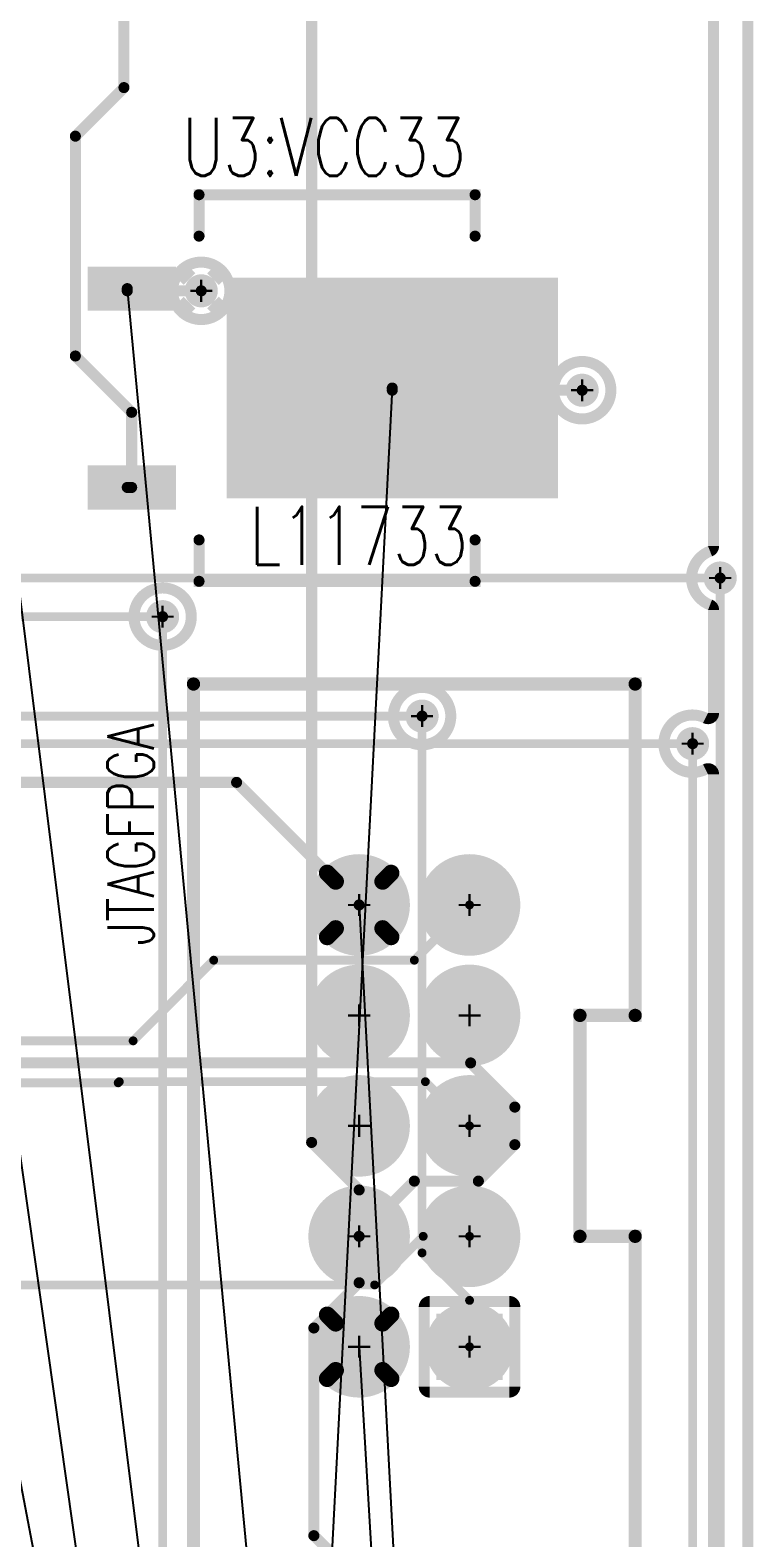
# Model space of a CAD drawing. Extents: x 17995 to 21002, y 17295 to 24095.
# Drawn here: x 19260 to 19909, y 21826 to 23191 of the extents above; entities that cross this region are included whole.
import ezdxf
from ezdxf.enums import TextEntityAlignment as Align

# ---------------------------------------------------------------- set-up
doc = ezdxf.new("R2010")
doc.units = 0
for name, pattern in [('SIG_1', [2, 1, 1]), ('SIG_3', [2, 1, 1]), ('SIG_4', [2, 1, 1]), ('SIG_61', [2, 1, 1]), ('SIG_62', [2, 1, 1]), ('SIG_63', [2, 1, 1]), ('SIG_65', [2, 1, 1]), ('SIG_66', [2, 1, 1]), ('SIG_67', [2, 1, 1]), ('SIG_71', [2, 1, 1]), ('SIG_72', [2, 1, 1])]:
    doc.linetypes.add(name, pattern=pattern)
for name, color, linetype in [('BOARD_OUTLINE_00', 183, 'CONTINUOUS'), ('DRIL_PLTE_THRU_01', 176, 'CONTINUOUS'), ('DRIL_PLTE_THRU_02', 96, 'CONTINUOUS'), ('DRIL_PLTE_THRU_04', 16, 'CONTINUOUS'), ('DRIL_SYMBOL', 183, 'CONTINUOUS'), ('LINK_00', 254, 'CONTINUOUS'), ('PADS_BOT', 1, 'CONTINUOUS'), ('PADS_INNER', 5, 'CONTINUOUS'), ('PADS_TOP', 5, 'CONTINUOUS'), ('PADS_XR_25', 253, 'CONTINUOUS'), ('PART_NAME_26', 254, 'CONTINUOUS'), ('PART_TOP_2DLINE_00', 254, 'CONTINUOUS'), ('PART_TOP_2DLINE_26', 254, 'CONTINUOUS'), ('POUR_OUTLINE_02', 3, 'CONTINUOUS'), ('POUR_PADTHERM_02', 3, 'CONTINUOUS'), ('POUR_VIATHERM_02', 3, 'CONTINUOUS'), ('POUR_VOID_02', 3, 'CONTINUOUS'), ('TEXT_26', 254, 'CONTINUOUS'), ('TRACE_01', 5, 'CONTINUOUS'), ('TRACE_04', 1, 'CONTINUOUS'), ('VIAPTS', 254, 'CONTINUOUS')]:
    doc.layers.add(name, color=color, linetype=linetype)
doc.styles.add('W10', font='simplex', dxfattribs={"width": 0.75})
doc.styles.add('W9', font='simplex', dxfattribs={"width": 0.75})

# ---------------------------------------------------------------- blocks, each defined once
blk = doc.blocks.new('BOARD_11')
at = {"layer": 'BOARD_OUTLINE_00', "const_width": 10}
blk.add_lwpolyline([(0, -380), (0, -6400), (600, -6400), (600, -6800), (1047, -6800), (1047, -6500, -1), (1110, -6500), (1110, -6800), (1400, -6800), (1400, -6400), (1910, -6400), (1910, -380)], format="xyb", close=True, dxfattribs=at)
blk = doc.blocks.new('POUR_VOID_539')
at = {"layer": 'POUR_VOID_02', "const_width": 10}
blk.add_lwpolyline([(1389, 4955, 1), (1441, 4955, 1)], format="xyb", close=True, dxfattribs=at)
blk = doc.blocks.new('POUR_VOID_538')
at = {"layer": 'POUR_VOID_02', "const_width": 10}
blk.add_lwpolyline([(1354, 4660, 1), (1406, 4660, 1)], format="xyb", close=True, dxfattribs=at)
blk = doc.blocks.new('POUR_VOID_510')
at = {"layer": 'POUR_VOID_02', "const_width": 10}
blk.add_lwpolyline([(1589, 4570, 1), (1641, 4570, 1)], format="xyb", close=True, dxfattribs=at)
blk = doc.blocks.new('POUR_VOID_509')
at = {"layer": 'POUR_VOID_02', "const_width": 10}
blk.add_lwpolyline([(1517, 4399, 1), (1599, 4399, 1)], format="xyb", close=True, dxfattribs=at)
blk = doc.blocks.new('POUR_VOID_508')
at = {"layer": 'POUR_VOID_02', "const_width": 10}
blk.add_lwpolyline([(1517, 4299, 1), (1599, 4299, 1)], format="xyb", close=True, dxfattribs=at)
blk = doc.blocks.new('POUR_VOID_507')
at = {"layer": 'POUR_VOID_02', "const_width": 10}
blk.add_lwpolyline([(1517, 4199, 1), (1599, 4199, 1)], format="xyb", close=True, dxfattribs=at)
blk = doc.blocks.new('POUR_VOID_506')
at = {"layer": 'POUR_VOID_02', "const_width": 10}
blk.add_lwpolyline([(1517, 4099, 1), (1599, 4099, 1)], format="xyb", close=True, dxfattribs=at)
blk = doc.blocks.new('POUR_VOID_505')
at = {"layer": 'POUR_VOID_02', "const_width": 10}
blk.add_lwpolyline([(1517, 3999, 1), (1599, 3999, 1)], format="xyb", close=True, dxfattribs=at)
blk = doc.blocks.new('POUR_VOID_499')
at = {"layer": 'POUR_VOID_02', "const_width": 10}
blk.add_lwpolyline([(1617, 4399, 1), (1699, 4399, 1)], format="xyb", close=True, dxfattribs=at)
blk = doc.blocks.new('POUR_VOID_498')
at = {"layer": 'POUR_VOID_02', "const_width": 10}
blk.add_lwpolyline([(1617, 4299, 1), (1699, 4299, 1)], format="xyb", close=True, dxfattribs=at)
blk = doc.blocks.new('POUR_VOID_497')
at = {"layer": 'POUR_VOID_02', "const_width": 10}
blk.add_lwpolyline([(1617, 4199, 1), (1699, 4199, 1)], format="xyb", close=True, dxfattribs=at)
blk = doc.blocks.new('POUR_VOID_496')
at = {"layer": 'POUR_VOID_02', "const_width": 10}
blk.add_lwpolyline([(1617, 4099, 1), (1699, 4099, 1)], format="xyb", close=True, dxfattribs=at)
blk = doc.blocks.new('POUR_VOID_495')
at = {"layer": 'POUR_VOID_02', "const_width": 10}
blk.add_lwpolyline([(1699, 4035), (1699, 3963, -0.414214), (1694, 3958), (1622, 3958, -0.414214), (1617, 3963), (1617, 4035, -0.414214), (1622, 4040), (1694, 4040, -0.414214)], format="xyb", close=True, dxfattribs=at)
blk = doc.blocks.new('POUR_VOID_487')
at = {"layer": 'POUR_VOID_02', "const_width": 10}
blk.add_lwpolyline([(1734, 4865, 1), (1786, 4865, 1)], format="xyb", close=True, dxfattribs=at)
blk = doc.blocks.new('POUR_OUTLINE_404')
at = {"layer": 'POUR_OUTLINE_02', "const_width": 10}
blk.add_lwpolyline([(1879, -225.5), (1879, 4517.3, 0.559151), (1871.7, 4521.8, -1.626972), (1871.7, 4568.2, 0.559151), (1879, 4572.7), (1879, 4666, 0.311545), (1875.8, 4670.7, -0.690067), (1875.8, 4719.3, 0.311545), (1879, 4724), (1879, 5673, 0.414214), (1874, 5678), (33, 5678, 0.414214), (28, 5673), (28, 4040, 0.339672), (31.7, 4035.1, -0.767948), (31.7, 3984.9, 0.339672), (28, 3980), (28, -276, 0.414214)], format="xyb", dxfattribs=at)
for name in ['POUR_VOID_539', 'POUR_VOID_487', 'POUR_VOID_538', 'POUR_VOID_510', 'POUR_VOID_509', 'POUR_VOID_499', 'POUR_VOID_508', 'POUR_VOID_498', 'POUR_VOID_507', 'POUR_VOID_497', 'POUR_VOID_506', 'POUR_VOID_496', 'POUR_VOID_505', 'POUR_VOID_495']:
    blk.add_blockref(name, (0, 0))
blk = doc.blocks.new('POUR_VIATHERM_807')
at = {"layer": 'POUR_VIATHERM_02', "const_width": 15}
for points in [[(1396.6, 4973.4), (1404.4, 4965.6)], [(1433.4, 4973.4), (1425.6, 4965.6)], [(1396.6, 4936.6), (1404.4, 4944.4)], [(1433.4, 4936.6), (1425.6, 4944.4)]]:
    blk.add_lwpolyline(points, dxfattribs=at)
blk = doc.blocks.new('POUR_PADTHERM_808')
at = {"layer": 'POUR_PADTHERM_02', "const_width": 7.5}
for points in [[(1526.4, 4425.3), (1534.1, 4417.6, 1), (1539.4, 4422.9), (1531.7, 4430.6, 1), (1526.4, 4425.3)], [(1584.3, 4430.6), (1576.6, 4422.9, 1), (1581.9, 4417.6), (1589.6, 4425.3, 1), (1584.3, 4430.6)], [(1531.7, 4367.4), (1539.4, 4375.1, 1), (1534.1, 4380.4), (1526.4, 4372.7, 1), (1531.7, 4367.4)], [(1589.6, 4372.7), (1581.9, 4380.4, 1), (1576.6, 4375.1), (1584.3, 4367.4, 1), (1589.6, 4372.7)]]:
    blk.add_lwpolyline(points, format="xyb", dxfattribs=at)
blk = doc.blocks.new('POUR_PADTHERM_813')
at = {"layer": 'POUR_PADTHERM_02', "const_width": 7.5}
for points in [[(1526.4, 4025.3), (1534.1, 4017.6, 1), (1539.4, 4022.9), (1531.7, 4030.6, 1), (1526.4, 4025.3)], [(1584.3, 4030.6), (1576.6, 4022.9, 1), (1581.9, 4017.6), (1589.6, 4025.3, 1), (1584.3, 4030.6)], [(1531.7, 3967.4), (1539.4, 3975.1, 1), (1534.1, 3980.4), (1526.4, 3972.7, 1), (1531.7, 3967.4)], [(1589.6, 3972.7), (1581.9, 3980.4, 1), (1576.6, 3975.1), (1584.3, 3967.4, 1), (1589.6, 3972.7)]]:
    blk.add_lwpolyline(points, format="xyb", dxfattribs=at)
blk = doc.blocks.new('POUR_HEADER_0')
for name in ['POUR_OUTLINE_404', 'POUR_VIATHERM_807', 'POUR_PADTHERM_808', 'POUR_PADTHERM_813']:
    blk.add_blockref(name, (-20, -5683))
blk = doc.blocks.new('SMOOTH_10')
at = {"const_width": 5}
blk.add_lwpolyline([(-2.5, 0, 1), (2.5, 0, 1)], format="xyb", close=True, dxfattribs=at)
blk = doc.blocks.new('PART_BODY_TOP_7')
at = {"layer": 'PART_TOP_2DLINE_26', "const_width": 10}
for points in [[(-137.5, 0), (-175, 0), (-175, 250), (-137.5, 250)], [(137.5, 250), (175, 250), (175, 0), (137.5, 0)]]:
    blk.add_lwpolyline(points, dxfattribs=at)
at = {"layer": 'PART_TOP_2DLINE_26'}
for p in [(-175, 250), (-137.5, 250), (137.5, 250), (175, 250), (-175, 0), (-137.5, 0), (137.5, 0), (175, 0)]:
    blk.add_blockref('SMOOTH_10', p, dxfattribs=at)
blk = doc.blocks.new('DRIL_HOLE_0')
blk.add_lwpolyline([(0, 0, 1), (0, 0, 1)], format="xyb", close=True)
blk = doc.blocks.new('PAD_0')
blk.add_lwpolyline([(0, 0, 1), (0, 0, 1)], format="xyb", close=True)
blk = doc.blocks.new('PAD_7')
at = {"const_width": 40}
blk.add_lwpolyline([(-36, 0), (44, 0)], dxfattribs=at)
blk = doc.blocks.new('STK_TOP_17')
at = {"layer": 'DRIL_PLTE_THRU_01'}
blk.add_blockref('DRIL_HOLE_0', (0, 0), dxfattribs=at)
at = {"layer": 'DRIL_PLTE_THRU_02'}
blk.add_blockref('DRIL_HOLE_0', (0, 0), dxfattribs=at)
at = {"layer": 'DRIL_PLTE_THRU_04'}
blk.add_blockref('DRIL_HOLE_0', (0, 0), dxfattribs=at)
at = {"layer": 'PADS_BOT'}
blk.add_blockref('PAD_0', (0, 0), dxfattribs=at)
at = {"layer": 'PADS_INNER'}
blk.add_blockref('PAD_0', (0, 0), dxfattribs=at)
at = {"layer": 'PADS_TOP', "rotation": 90}
blk.add_blockref('PAD_7', (0, 0), dxfattribs=at)
blk = doc.blocks.new('PAD_8')
at = {"const_width": 200}
blk.add_lwpolyline([(-150, 0), (150, 0)], dxfattribs=at)
blk = doc.blocks.new('STK_TOP_73')
at = {"layer": 'DRIL_PLTE_THRU_01'}
blk.add_blockref('DRIL_HOLE_0', (0, 0), dxfattribs=at)
at = {"layer": 'DRIL_PLTE_THRU_02'}
blk.add_blockref('DRIL_HOLE_0', (0, 0), dxfattribs=at)
at = {"layer": 'DRIL_PLTE_THRU_04'}
blk.add_blockref('DRIL_HOLE_0', (0, 0), dxfattribs=at)
at = {"layer": 'PADS_BOT'}
blk.add_blockref('PAD_0', (0, 0), dxfattribs=at)
at = {"layer": 'PADS_INNER'}
blk.add_blockref('PAD_0', (0, 0), dxfattribs=at)
at = {"layer": 'PADS_TOP', "rotation": 90}
blk.add_blockref('PAD_8', (0, 0), dxfattribs=at)
blk = doc.blocks.new('SYM_TOP_9')
for name, p in [('STK_TOP_73', (0, 175)), ('PART_BODY_TOP_7', (0, 0)), ('STK_TOP_17', (-90, -65)), ('STK_TOP_17', (90, -65))]:
    blk.add_blockref(name, p)
blk = doc.blocks.new('PART_TOP_11')
blk.add_blockref('SYM_TOP_9', (0, 0))
at = {"layer": 'PART_NAME_26', "style": 'W9', "width": 0.75}
blk.add_text('U3:VCC33', height=52.5, rotation=90, dxfattribs=at).set_placement((-192, -15))
blk = doc.blocks.new('SMOOTH_12')
at = {"const_width": 6}
blk.add_lwpolyline([(-3, 0, 1), (3, 0, 1)], format="xyb", close=True, dxfattribs=at)
blk = doc.blocks.new('PART_BODY_TOP_2')
at = {"layer": 'PART_TOP_2DLINE_00', "const_width": 12}
blk.add_lwpolyline([(-200, 250), (600, 250), (600, -150), (300, -150), (300, -100), (100, -100), (100, -150), (-200, -150)], close=True, dxfattribs=at)
at = {"layer": 'PART_TOP_2DLINE_00'}
for p in [(-200, 250), (600, 250), (100, -100), (300, -100), (-200, -150), (100, -150), (300, -150), (600, -150)]:
    blk.add_blockref('SMOOTH_12', p, dxfattribs=at)
blk = doc.blocks.new('DRIL_SYMBOL_37')
at = {"layer": 'DRIL_SYMBOL', "const_width": 2}
for points in [[(-10, 0), (10, 0)], [(0, -10), (0, 10)]]:
    blk.add_lwpolyline(points, dxfattribs=at)
blk = doc.blocks.new('DRIL_HOLE_37')
at = {"const_width": 18.5}
blk.add_lwpolyline([(-9.25, 0, 1), (9.25, 0, 1)], format="xyb", close=True, dxfattribs=at)
blk.add_blockref('DRIL_SYMBOL_37', (0, 0))
blk = doc.blocks.new('PAD_3')
at = {"const_width": 60}
blk.add_lwpolyline([(-30, 0), (30, 0)], dxfattribs=at)
blk = doc.blocks.new('PAD_9')
at = {"const_width": 40}
blk.add_lwpolyline([(0, -20, 1), (0, 20, 1)], format="xyb", close=True, dxfattribs=at)
blk = doc.blocks.new('STK_TOP_6')
at = {"layer": 'DRIL_PLTE_THRU_01'}
blk.add_blockref('DRIL_HOLE_37', (0, 0), dxfattribs=at)
at = {"layer": 'DRIL_PLTE_THRU_02'}
blk.add_blockref('DRIL_HOLE_37', (0, 0), dxfattribs=at)
at = {"layer": 'DRIL_PLTE_THRU_04'}
blk.add_blockref('DRIL_HOLE_37', (0, 0), dxfattribs=at)
at = {"layer": 'PADS_BOT'}
blk.add_blockref('PAD_3', (0, 0), dxfattribs=at)
at = {"layer": 'PADS_INNER'}
blk.add_blockref('PAD_3', (0, 0), dxfattribs=at)
at = {"layer": 'PADS_TOP'}
blk.add_blockref('PAD_3', (0, 0), dxfattribs=at)
at = {"layer": 'PADS_XR_25'}
blk.add_blockref('PAD_9', (0, 0), dxfattribs=at)
blk = doc.blocks.new('PAD_2')
at = {"const_width": 30}
blk.add_lwpolyline([(0, -15, 1), (0, 15, 1)], format="xyb", close=True, dxfattribs=at)
blk = doc.blocks.new('STK_TOP_5')
at = {"layer": 'DRIL_PLTE_THRU_01'}
blk.add_blockref('DRIL_HOLE_37', (0, 0), dxfattribs=at)
at = {"layer": 'DRIL_PLTE_THRU_02'}
blk.add_blockref('DRIL_HOLE_37', (0, 0), dxfattribs=at)
at = {"layer": 'DRIL_PLTE_THRU_04'}
blk.add_blockref('DRIL_HOLE_37', (0, 0), dxfattribs=at)
at = {"layer": 'PADS_BOT'}
blk.add_blockref('PAD_2', (0, 0), dxfattribs=at)
at = {"layer": 'PADS_INNER'}
blk.add_blockref('PAD_2', (0, 0), dxfattribs=at)
at = {"layer": 'PADS_TOP'}
blk.add_blockref('PAD_2', (0, 0), dxfattribs=at)
at = {"layer": 'PADS_XR_25'}
blk.add_blockref('PAD_9', (0, 0), dxfattribs=at)
blk = doc.blocks.new('SYM_TOP_4')
for name, p in [('PART_BODY_TOP_2', (0, 0)), ('STK_TOP_5', (0, 100)), ('STK_TOP_5', (100, 100)), ('STK_TOP_5', (200, 100)), ('STK_TOP_5', (300, 100)), ('STK_TOP_5', (400, 100)), ('STK_TOP_6', (0, 0)), ('STK_TOP_5', (100, 0)), ('STK_TOP_5', (200, 0)), ('STK_TOP_5', (300, 0)), ('STK_TOP_5', (400, 0))]:
    blk.add_blockref(name, p)
blk = doc.blocks.new('PART_TOP_32')
blk.add_blockref('SYM_TOP_4', (0, 0))
at = {"layer": 'PART_NAME_26', "style": 'W10', "width": 0.75}
blk.add_text('JTAGFPGA', height=42, dxfattribs=at).set_placement((464, 307), align=Align.MIDDLE_CENTER)
blk = doc.blocks.new('TRACE_358')
at = {"layer": 'TRACE_01', "linetype": 'SIG_1', "const_width": 10}
blk.add_lwpolyline([(19348, 22957), (19348, 22955), (19415, 22955)], dxfattribs=at)
at = {"layer": 'TRACE_01'}
for p in [(19348, 22957), (19348, 22955), (19415, 22955)]:
    blk.add_blockref('SMOOTH_10', p, dxfattribs=at)
blk = doc.blocks.new('TRACE_466')
at = {"layer": 'TRACE_01', "linetype": 'SIG_1', "const_width": 10}
blk.add_lwpolyline([(19193, 22510), (19447, 22510), (19558, 22399)], dxfattribs=at)
at = {"layer": 'TRACE_01'}
for p in [(19193, 22510), (19447, 22510), (19558, 22399)]:
    blk.add_blockref('SMOOTH_10', p, dxfattribs=at)
blk = doc.blocks.new('TRACE_702')
at = {"layer": 'TRACE_01', "linetype": 'SIG_3', "const_width": 10}
blk.add_lwpolyline([(19301, 22896), (19301, 23095), (19345, 23139)], dxfattribs=at)
at = {"layer": 'TRACE_01'}
for p in [(19345, 23139), (19301, 23095), (19301, 22896)]:
    blk.add_blockref('SMOOTH_10', p, dxfattribs=at)
blk = doc.blocks.new('TRACE_144')
at = {"layer": 'TRACE_01', "linetype": 'SIG_3', "const_width": 10}
blk.add_lwpolyline([(19301, 22896), (19352, 22845), (19352, 22777)], dxfattribs=at)
at = {"layer": 'TRACE_01'}
for p in [(19301, 22896), (19352, 22845), (19352, 22777)]:
    blk.add_blockref('SMOOTH_10', p, dxfattribs=at)
blk = doc.blocks.new('TRACE_142')
at = {"layer": 'TRACE_01', "linetype": 'SIG_3', "const_width": 10}
blk.add_lwpolyline([(19341, 23283), (19345, 23283), (19345, 23139)], dxfattribs=at)
at = {"layer": 'TRACE_01'}
for p in [(19341, 23283), (19345, 23283), (19345, 23139)]:
    blk.add_blockref('SMOOTH_10', p, dxfattribs=at)
blk = doc.blocks.new('TRACE_704')
at = {"layer": 'TRACE_01', "linetype": 'SIG_3', "const_width": 10}
blk.add_lwpolyline([(19348, 22777), (19352, 22777)], dxfattribs=at)
at = {"layer": 'TRACE_01'}
for p in [(19348, 22777), (19352, 22777)]:
    blk.add_blockref('SMOOTH_10', p, dxfattribs=at)
blk = doc.blocks.new('SMOOTH_8')
at = {"const_width": 4}
blk.add_lwpolyline([(-2, 0, 1), (2, 0, 1)], format="xyb", close=True, dxfattribs=at)
blk = doc.blocks.new('TRACE_538')
at = {"layer": 'TRACE_01', "linetype": 'SIG_4', "const_width": 8}
blk.add_lwpolyline([(18514, 22055), (19572, 22055), (19616, 22099), (19658, 22099)], dxfattribs=at)
at = {"layer": 'TRACE_01'}
for p in [(19616, 22099), (19658, 22099), (18514, 22055), (19572, 22055)]:
    blk.add_blockref('SMOOTH_8', p, dxfattribs=at)
blk = doc.blocks.new('TRACE_832')
at = {"layer": 'TRACE_04', "linetype": 'SIG_61', "const_width": 8}
blk.add_lwpolyline([(19658, 21999), (19658, 22041), (19615, 22084), (19615, 22570)], dxfattribs=at)
at = {"layer": 'TRACE_04'}
for p in [(19615, 22570), (19615, 22084), (19658, 22041), (19658, 21999)]:
    blk.add_blockref('SMOOTH_8', p, dxfattribs=at)
blk = doc.blocks.new('TRACE_252')
at = {"layer": 'TRACE_01', "linetype": 'SIG_61', "const_width": 8}
blk.add_lwpolyline([(19103, 22510), (19115.7, 22510), (19137.6, 22544.6), (19163, 22570), (19615, 22570)], dxfattribs=at)
at = {"layer": 'TRACE_01'}
for p in [(19163, 22570), (19615, 22570), (19137.6, 22544.6), (19103, 22510), (19115.7, 22510)]:
    blk.add_blockref('SMOOTH_8', p, dxfattribs=at)
blk = doc.blocks.new('TRACE_198')
at = {"layer": 'TRACE_01', "linetype": 'SIG_62', "const_width": 8}
blk.add_lwpolyline([(18948, 22278), (18950, 22276), (19353.3, 22276), (19426.3, 22349), (19608, 22349), (19658, 22399)], dxfattribs=at)
at = {"layer": 'TRACE_01'}
for p in [(19658, 22399), (19426.3, 22349), (19608, 22349), (18948, 22278), (18950, 22276), (19353.3, 22276)]:
    blk.add_blockref('SMOOTH_8', p, dxfattribs=at)
blk = doc.blocks.new('TRACE_224')
at = {"layer": 'TRACE_01', "linetype": 'SIG_63', "const_width": 8}
blk.add_lwpolyline([(18755, 22240), (18803, 22240), (18805, 22238), (19339.8, 22238), (19340.8, 22239), (19618, 22239), (19658, 22199)], dxfattribs=at)
at = {"layer": 'TRACE_01'}
for p in [(18755, 22240), (18803, 22240), (18805, 22238), (19339.8, 22238), (19340.8, 22239), (19618, 22239), (19658, 22199)]:
    blk.add_blockref('SMOOTH_8', p, dxfattribs=at)
blk = doc.blocks.new('TRACE_228')
at = {"layer": 'TRACE_01', "linetype": 'SIG_65', "const_width": 10}
blk.add_lwpolyline([(18777, 22340), (18777, 22277.4), (18790.4, 22264), (18825.5, 22264), (18834.5, 22255), (19132.1, 22255), (19133.1, 22256), (19659, 22256), (19699, 22216), (19699, 22182)], dxfattribs=at)
at = {"layer": 'TRACE_01'}
for p in [(18777, 22340), (18777, 22277.4), (18790.4, 22264), (18825.5, 22264), (18834.5, 22255), (19132.1, 22255), (19133.1, 22256), (19659, 22256), (19699, 22216), (19699, 22182)]:
    blk.add_blockref('SMOOTH_10', p, dxfattribs=at)
blk = doc.blocks.new('TRACE_776')
at = {"layer": 'TRACE_04', "linetype": 'SIG_65', "const_width": 10}
blk.add_lwpolyline([(19535, 21630), (19535, 21810), (19517, 21828), (19517, 22016)], dxfattribs=at)
at = {"layer": 'TRACE_04'}
for p in [(19517, 22016), (19517, 21828), (19535, 21810), (19535, 21630)]:
    blk.add_blockref('SMOOTH_10', p, dxfattribs=at)
blk = doc.blocks.new('TRACE_778')
at = {"layer": 'TRACE_04', "linetype": 'SIG_65', "const_width": 10}
blk.add_lwpolyline([(19517, 22016), (19558, 22057), (19558, 22099)], dxfattribs=at)
at = {"layer": 'TRACE_04'}
for p in [(19558, 22099), (19558, 22057), (19517, 22016)]:
    blk.add_blockref('SMOOTH_10', p, dxfattribs=at)
blk = doc.blocks.new('TRACE_826')
at = {"layer": 'TRACE_04', "linetype": 'SIG_65', "const_width": 10}
blk.add_lwpolyline([(19558, 22099), (19558, 22141), (19515, 22184), (19515, 23250)], dxfattribs=at)
at = {"layer": 'TRACE_04'}
for p in [(19515, 23250), (19515, 22184), (19558, 22141), (19558, 22099)]:
    blk.add_blockref('SMOOTH_10', p, dxfattribs=at)
blk = doc.blocks.new('TRACE_296')
at = {"layer": 'TRACE_01', "linetype": 'SIG_65', "const_width": 10}
blk.add_lwpolyline([(19558, 22099), (19608, 22149), (19666, 22149), (19699, 22182)], dxfattribs=at)
at = {"layer": 'TRACE_01'}
for p in [(19699, 22182), (19608, 22149), (19666, 22149), (19558, 22099)]:
    blk.add_blockref('SMOOTH_10', p, dxfattribs=at)
blk = doc.blocks.new('TRACE_100')
at = {"layer": 'TRACE_01', "linetype": 'SIG_66', "const_width": 10}
blk.add_lwpolyline([(19588, 22867), (19588, 22865), (19760, 22865)], dxfattribs=at)
at = {"layer": 'TRACE_01'}
for p in [(19588, 22867), (19588, 22865), (19760, 22865)]:
    blk.add_blockref('SMOOTH_10', p, dxfattribs=at)
blk = doc.blocks.new('TRACE_544')
at = {"layer": 'TRACE_01', "linetype": 'SIG_67', "const_width": 8}
blk.add_lwpolyline([(18600, 22635.4), (18624.6, 22660), (19380, 22660)], dxfattribs=at)
at = {"layer": 'TRACE_01'}
for p in [(18624.6, 22660), (19380, 22660), (18600, 22635.4)]:
    blk.add_blockref('SMOOTH_8', p, dxfattribs=at)
blk = doc.blocks.new('TRACE_992')
at = {"layer": 'TRACE_04', "linetype": 'SIG_67', "const_width": 8}
blk.add_lwpolyline([(19380, 21335), (19380, 22660)], dxfattribs=at)
at = {"layer": 'TRACE_04'}
for p in [(19380, 22660), (19380, 21335)]:
    blk.add_blockref('SMOOTH_8', p, dxfattribs=at)
blk = doc.blocks.new('TRACE_648')
at = {"layer": 'TRACE_01', "linetype": 'SIG_71', "const_width": 8}
blk.add_lwpolyline([(19069.1, 22445), (19089.1, 22465), (19127.1, 22465), (19151, 22488.9), (19151, 22537.1), (19158.9, 22545), (19860, 22545)], dxfattribs=at)
at = {"layer": 'TRACE_01'}
for p in [(19151, 22537.1), (19158.9, 22545), (19860, 22545), (19151, 22488.9), (19089.1, 22465), (19127.1, 22465), (19069.1, 22445)]:
    blk.add_blockref('SMOOTH_8', p, dxfattribs=at)
blk = doc.blocks.new('TRACE_1290')
at = {"layer": 'TRACE_04', "linetype": 'SIG_71', "const_width": 8}
blk.add_lwpolyline([(19855, 17750), (19855, 20145), (19860, 20150), (19860, 22545)], dxfattribs=at)
at = {"layer": 'TRACE_04'}
blk.add_blockref('SMOOTH_8', (19860, 22545), dxfattribs=at)
blk = doc.blocks.new('TRACE_642')
at = {"layer": 'TRACE_01', "linetype": 'SIG_72', "const_width": 8}
blk.add_lwpolyline([(18054, 22667.6), (18081.4, 22695), (19885, 22695)], dxfattribs=at)
at = {"layer": 'TRACE_01'}
for p in [(18081.4, 22695), (19885, 22695), (18054, 22667.6)]:
    blk.add_blockref('SMOOTH_8', p, dxfattribs=at)
blk = doc.blocks.new('TRACE_1288')
at = {"layer": 'TRACE_04', "linetype": 'SIG_72', "const_width": 8}
blk.add_lwpolyline([(19885, 17725), (19885, 22695)], dxfattribs=at)
at = {"layer": 'TRACE_04'}
blk.add_blockref('SMOOTH_8', (19885, 22695), dxfattribs=at)
blk = doc.blocks.new('DRIL_SYMBOL_10')
at = {"layer": 'DRIL_SYMBOL', "const_width": 2}
for points in [[(-10, 0), (10, 0)], [(0, -10), (0, 10)]]:
    blk.add_lwpolyline(points, dxfattribs=at)
blk = doc.blocks.new('DRIL_HOLE_10')
at = {"const_width": 5}
blk.add_lwpolyline([(-2.5, 0, 1), (2.5, 0, 1)], format="xyb", close=True, dxfattribs=at)
blk.add_blockref('DRIL_SYMBOL_10', (0, 0))
blk = doc.blocks.new('PAD_17')
at = {"const_width": 15}
blk.add_lwpolyline([(0, -7.5, 1), (0, 7.5, 1)], format="xyb", close=True, dxfattribs=at)
blk = doc.blocks.new('STK_TOP_182')
at = {"layer": 'DRIL_PLTE_THRU_01'}
blk.add_blockref('DRIL_HOLE_10', (0, 0), dxfattribs=at)
at = {"layer": 'DRIL_PLTE_THRU_02'}
blk.add_blockref('DRIL_HOLE_10', (0, 0), dxfattribs=at)
at = {"layer": 'DRIL_PLTE_THRU_04'}
blk.add_blockref('DRIL_HOLE_10', (0, 0), dxfattribs=at)
at = {"layer": 'PADS_BOT'}
blk.add_blockref('PAD_17', (0, 0), dxfattribs=at)
at = {"layer": 'PADS_INNER'}
blk.add_blockref('PAD_17', (0, 0), dxfattribs=at)
at = {"layer": 'PADS_TOP'}
blk.add_blockref('PAD_17', (0, 0), dxfattribs=at)
blk = doc.blocks.new('SYM_TOP_1')
blk.add_blockref('STK_TOP_182', (0, 0))

msp = doc.modelspace()

# ---------------------------------------------------------------- linework, layer by layer
at = {"layer": 'LINK_00', "linetype": 'SIG_1'}
for p in [(19153, 23456), (19348, 22957), (19153, 22855), (19558, 22399), (19558, 21999)]:
    msp.add_line(p, (19757, 18632), dxfattribs=at)
at = {"layer": 'LINK_00', "linetype": 'SIG_66'}
for p in [(19588, 22867), (19063, 22855)]:
    msp.add_line(p, (19476, 20707), dxfattribs=at)

# ---------------------------------------------------------------- block references
for name, p in [('BOARD_11', (18000, 24100)), ('TRACE_142', (0, 0)), ('TRACE_826', (0, 0)), ('TRACE_702', (0, 0)), ('TRACE_358', (0, 0)), ('TRACE_144', (0, 0)), ('TRACE_100', (0, 0)), ('TRACE_704', (0, 0)), ('TRACE_642', (0, 0)), ('TRACE_1288', (0, 0)), ('TRACE_544', (0, 0)), ('TRACE_992', (0, 0)), ('TRACE_252', (0, 0)), ('TRACE_832', (0, 0)), ('TRACE_648', (0, 0)), ('TRACE_1290', (0, 0)), ('TRACE_466', (0, 0)), ('TRACE_198', (0, 0)), ('TRACE_228', (0, 0)), ('TRACE_224', (0, 0)), ('TRACE_296', (0, 0)), ('TRACE_538', (0, 0)), ('TRACE_778', (0, 0)), ('TRACE_776', (0, 0))]:
    msp.add_blockref(name, p)
at = {"linetype": 'SIG_1'}
msp.add_blockref('POUR_HEADER_0', (18020, 23683), dxfattribs=at)
for name, p, rotation in [('PART_TOP_11', (19413, 22867), 270), ('PART_TOP_32', (19658, 21999), 90)]:
    msp.add_blockref(name, p, dxfattribs=dict(rotation=rotation))
at = {"layer": 'VIAPTS', "linetype": 'SIG_1'}
msp.add_blockref('SYM_TOP_1', (19415, 22955), dxfattribs=at)
at = {"layer": 'VIAPTS', "linetype": 'SIG_66'}
msp.add_blockref('SYM_TOP_1', (19760, 22865), dxfattribs=at)
at = {"layer": 'VIAPTS', "linetype": 'SIG_72'}
msp.add_blockref('SYM_TOP_1', (19885, 22695), dxfattribs=at)
at = {"layer": 'VIAPTS', "linetype": 'SIG_67'}
msp.add_blockref('SYM_TOP_1', (19380, 22660), dxfattribs=at)
at = {"layer": 'VIAPTS', "linetype": 'SIG_61'}
msp.add_blockref('SYM_TOP_1', (19615, 22570), dxfattribs=at)
at = {"layer": 'VIAPTS', "linetype": 'SIG_71'}
msp.add_blockref('SYM_TOP_1', (19860, 22545), dxfattribs=at)

# ---------------------------------------------------------------- texts
at = {"layer": 'TEXT_26', "style": 'W9', "width": 0.75}
msp.add_text('L11733', height=52.5, dxfattribs=at).set_placement((19459, 22707))

doc.saveas('drawing.dxf')
